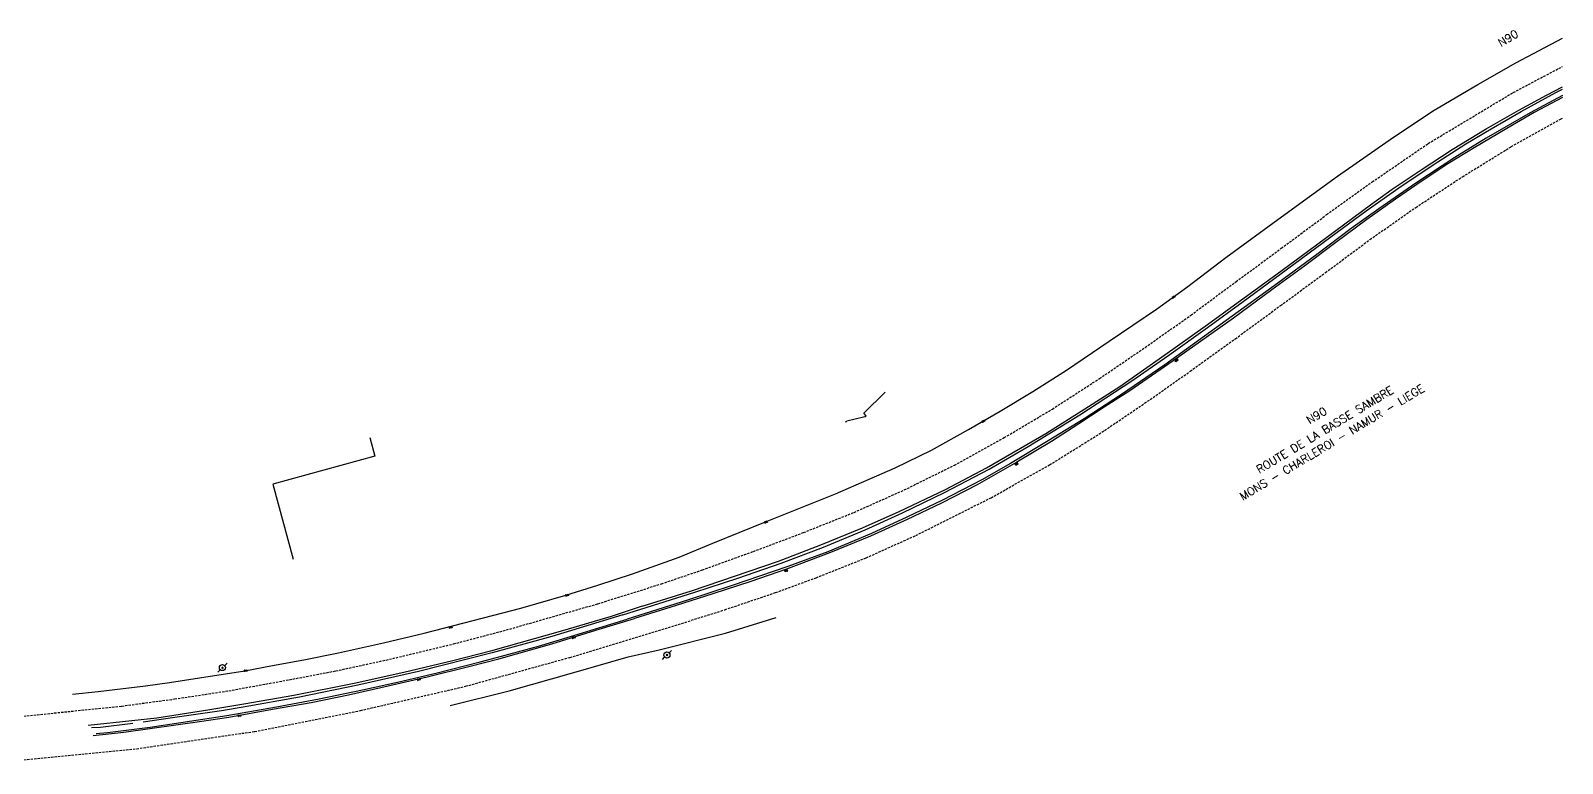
# Model space of a CAD drawing. Header units: millimetres. Extents: x 157000 to 158000, y 123011 to 123785.
# Drawn here: x 157664.9 to 158000, y 123271.1 to 123431.5 of the extents above; entities that cross this region are included whole.
import ezdxf
from ezdxf.enums import TextEntityAlignment as Align

# ---------------------------------------------------------------- set-up
doc = ezdxf.new("R2010")
doc.units = ezdxf.units.MM
doc.linetypes.add('DASHED', pattern=[0.75, 0.5, -0.25])
doc.layers.get('0').update_dxf_attribs({"linetype": 'CONTINUOUS'})
for name, color, linetype in [('W0001', 6, 'DASHED'), ('W0008', 7, 'CONTINUOUS'), ('W0010', 4, 'CONTINUOUS'), ('W0101', 7, 'CONTINUOUS'), ('W0104', 1, 'CONTINUOUS'), ('W0401', 7, 'CONTINUOUS'), ('W0473', 7, 'CONTINUOUS'), ('W0989', 7, 'CONTINUOUS'), ('W0990', 7, 'CONTINUOUS')]:
    doc.layers.add(name, color=color, linetype=linetype)
doc.styles.get("Standard").update_dxf_attribs({"font": 'romans.shx', "width": 0.85})

# ---------------------------------------------------------------- blocks, each defined once
blk = doc.blocks.new('T401')
for p, q in [((-0.3, 0.3), (0, 0.3)), ((-0.3, -0.25), (-0.3, 0.3)), ((-0.3, 0.15), (0, 0.15)), ((-0.3, 0), (0, 0)), ((0, 0.3), (0, -0.25)), ((-0.3, -0.15), (0, -0.15)), ((-0.3, -0.25), (-0.3, -0.3)), ((-0.3, -0.3), (0, -0.3)), ((0, -0.3), (0, -0.25))]:
    blk.add_line(p, q)
blk = doc.blocks.new('T473')
for p, q in [((-0.166667, 0.166667), (0.166667, -0.166667)), ((-0.166667, -0.166667), (0.166667, 0.166667)), ((0.500001, 0.500001), (1.000002, 1.000002)), ((-1.000002, -1.000002), (-0.500001, -0.500001))]:
    blk.add_line(p, q)
blk.add_ellipse((0, 0), major_axis=(0.471405, 0.471405), ratio=1, start_param=5.4977871438, end_param=11.780972451)

msp = doc.modelspace()

# ---------------------------------------------------------------- linework, layer by layer
at = {"layer": 'W0001'}
for points in [[(157661.16, 123281.22), (157684.9, 123283.66), (157696.45, 123285.21), (157708.3, 123287.01), (157720.09, 123289.15), (157731.71, 123291.35), (157743.43, 123293.89), (157757.44, 123297.26), (157769.03, 123300.31), (157789.05, 123306.05), (157802.94, 123310.41), (157811.88, 123313.45), (157823.04, 123317.49), (157834.03, 123321.63), (157845.07, 123326.04), (157856.06, 123330.96), (157867.03, 123336.38), (157877.93, 123342.39), (157888.44, 123348.65), (157898.76, 123355.34), (157908.73, 123362.13), (157918.76, 123369.21), (157928.62, 123376.54), (157938.52, 123383.82), (157948.44, 123391.19), (157958.4, 123398.35), (157970.67, 123406.77), (157989.27, 123417.93), (158000, 123423.59)], [(157655.25, 123271.12), (157688.14, 123274.33), (157713.95, 123278.1), (157737.12, 123282.69), (157760.08, 123287.99), (157782.91, 123294.31), (157803.03, 123300.38), (157816.79, 123304.74), (157827.91, 123308.49), (157836.77, 123311.74), (157847.7, 123316.09), (157858.55, 123320.98), (157875.03, 123329.24), (157887.84, 123336.44), (157898.63, 123343.15), (157908.63, 123349.91), (157918.58, 123356.91), (157928.47, 123364.04), (157938.35, 123371.3), (157948.17, 123378.51), (157957.92, 123385.75), (157967.96, 123392.79), (157978.16, 123399.5), (157988.83, 123406.07), (157999.57, 123412.09), (158000, 123412.32)]]:
    msp.add_lwpolyline(points, dxfattribs=at)
at = {"layer": 'W0008'}
for points in [[(157796.6, 123312.62), (157806.84, 123316.24), (157814.16, 123319.3), (157825.72, 123323.98), (157841.02, 123330.13), (157854.03, 123335.76), (157861.98, 123339.65), (157870.06, 123344.15), (157877, 123348.16), (157884.2, 123352.48), (157891.54, 123357.19), (157900.84, 123363.52), (157911.21, 123370.54), (157918.08, 123375.46), (157926.39, 123381.85), (157938.53, 123390.7), (157950.82, 123399.6), (157963.07, 123408.18), (157971.98, 123414.04), (157981.5, 123419.66), (157989.85, 123424.43), (158000, 123429.83)], [(157798.7, 123305.54), (157809.52, 123308.88), (157828.54, 123315.36), (157837.82, 123318.93), (157846.92, 123322.66), (157854.92, 123326.2), (157865.05, 123331.08), (157874.05, 123335.77), (157887.02, 123343.32), (157895.51, 123348.71), (157903.2, 123353.59), (157913.07, 123360.53), (157921.86, 123366.79), (157937.31, 123378.02), (157944.54, 123383.33), (157958.03, 123393.35), (157962.77, 123396.79), (157969.09, 123401.03), (157975.89, 123405.44), (157983.32, 123409.96), (157990.49, 123414.06), (157996.5, 123417.36), (158000, 123419.14)], [(158000, 123416.82), (157993.84, 123413.51), (157987.83, 123410.06), (157980.71, 123405.84), (157974.95, 123402.28), (157969.3, 123398.57), (157963.52, 123394.55), (157957.23, 123390.11), (157950.44, 123385.1), (157943.64, 123380.02), (157936.46, 123374.71), (157928.07, 123368.57), (157914.87, 123359.19), (157905.38, 123352.67), (157899.76, 123349.07), (157894.23, 123345.39), (157888.24, 123341.57), (157880.64, 123337), (157872, 123332.05), (157864.2, 123328.02), (157856.7, 123324.48), (157848.68, 123320.86), (157839.94, 123317.23), (157830.28, 123313.62), (157822.5, 123310.88), (157814.15, 123308.25), (157806.18, 123305.64), (157797.06, 123302.8)], [(157674.08, 123286.27), (157679.73, 123286.85), (157690.07, 123288.12), (157695.33, 123288.82), (157701.86, 123289.82), (157711.8, 123291.38), (157717.83, 123292.53), (157724.7, 123293.77), (157732.28, 123295.32), (157742.14, 123297.51), (157751.04, 123299.58), (157766.01, 123303.44), (157772.19, 123305.08), (157782, 123307.91), (157789.04, 123310.1), (157796.6, 123312.62)], [(157798.7, 123305.54), (157791.95, 123303.28), (157781.27, 123300.09), (157765.52, 123295.68), (157757.33, 123293.54), (157746.58, 123291.01), (157735.74, 123288.63), (157722.5, 123285.95), (157711.56, 123284.06), (157704.14, 123282.81), (157692.56, 123281.03), (157687.11, 123280.41), (157677.51, 123279.4)], [(157678.61, 123277.2), (157685.35, 123277.93), (157702.42, 123280.34), (157708.28, 123281.25), (157717.84, 123282.96), (157726.33, 123284.47), (157734.48, 123286.09), (157743.12, 123288.05), (157751.7, 123290.02), (157761.08, 123292.36), (157767.38, 123293.99), (157778.98, 123297.24), (157788.61, 123300.25), (157797.06, 123302.8)], [(157756.7, 123283.75), (157769.61, 123286.97), (157783.75, 123290.97), (157795.67, 123294.4), (157802.42, 123295.99), (157816.94, 123299.64), (157828.06, 123303.02)]]:
    msp.add_lwpolyline(points, dxfattribs=at)
at = {"layer": 'W0010'}
for points in [[(157794.45, 123303.63), (157810.2, 123308.56), (157819.62, 123311.61), (157829.09, 123314.96), (157838.35, 123318.46), (157847.52, 123322.25), (157855.67, 123325.94), (157864.84, 123330.36), (157874.62, 123335.49), (157883.13, 123340.46), (157894.44, 123347.38), (157905.86, 123354.85), (157913.93, 123360.42), (157922.36, 123366.48), (157930.16, 123372.2), (157938.21, 123378.07), (157949.32, 123386.32), (157957.09, 123392.02), (157964.23, 123397.09), (157971.71, 123402.06), (157978.92, 123406.67), (157984.44, 123409.99), (157991.01, 123413.78), (157998.57, 123417.89), (158000, 123418.63)], [(158000, 123417.25), (157992.95, 123413.46), (157983.31, 123407.96), (157976.46, 123403.72), (157967.93, 123398.07), (157959.82, 123392.47), (157953.8, 123388.14), (157946.31, 123382.5), (157937.74, 123376.17), (157913.01, 123358.32), (157903.53, 123351.84), (157895.38, 123346.52), (157887.54, 123341.68), (157879.27, 123336.75), (157872.98, 123333.17), (157864.43, 123328.71), (157856.61, 123324.97), (157848.85, 123321.45), (157839.32, 123317.38), (157830.58, 123314.2), (157818.43, 123310.02), (157808.6, 123306.84), (157795.46, 123302.67)], [(157679.26, 123277.66), (157681.79, 123277.84), (157691.08, 123279.05), (157707.84, 123281.61), (157718.74, 123283.52), (157728.06, 123285.25), (157737.57, 123287.21), (157745.17, 123288.91), (157753.58, 123290.85), (157763.31, 123293.31), (157766.87, 123294.29), (157776.04, 123296.8), (157783.02, 123298.85), (157795.46, 123302.67)], [(157794.45, 123303.63), (157778.95, 123298.91), (157765.91, 123295.27), (157749.82, 123291.24), (157736.49, 123288.24), (157723.77, 123285.63), (157711.44, 123283.44), (157706.67, 123282.65), (157696.49, 123281.12), (157689.57, 123280.17)], [(157687.33, 123279.83), (157680.24, 123278.96), (157678.26, 123278.93)]]:
    msp.add_lwpolyline(points, dxfattribs=at)
at = {"layer": 'W0101'}
for points in [[(157843.12, 123345.89), (157843.41, 123345.92), (157843.48, 123346.07), (157847.16, 123346.95), (157847.5, 123346.99), (157847.71, 123347.19), (157847.22, 123347.73), (157851.85, 123352.38)], [(157739.16, 123342.4), (157740.24, 123338.36), (157717.9, 123332.24), (157722.37, 123315.78)]]:
    msp.add_lwpolyline(points, dxfattribs=at)
at = {"layer": 'W0104'}
msp.add_lwpolyline([(157847.71, 123347.19), (157847.71, 123347.19)], dxfattribs=at)

# ---------------------------------------------------------------- block references
at = {"layer": 'W0401'}
for p, rotation in [((157915.03, 123373.03), 305.6574747557207), ((157915.54, 123359.39), 125.3936571051672), ((157873.39, 123345.84), 299.9995133869168), ((157880.54, 123336.73), 119.8033658355652), ((157825.84, 123323.79), 291.8878099738805), ((157830.16, 123313.39), 109.461257318872), ((157782.31, 123307.79), 287.3048896445853), ((157756.83, 123300.73), 284.4470360430144), ((157783.77, 123298.5), 287.3492927043795), ((157712, 123291.24), 280.7476211734279), ((157749.86, 123289.34), 282.9507533317289), ((157710.64, 123281.4), 280.1296256573252)]:
    msp.add_blockref('T401', p, dxfattribs=dict(at, rotation=rotation))
at = {"layer": 'W0473', "rotation": 359.9999899820874}
for p in [(157804.13, 123294.83), (157706.9, 123292.07)]:
    msp.add_blockref('T473', p, dxfattribs=at)

# ---------------------------------------------------------------- texts
at = {"layer": 'W0989'}
for s, p in [('MONS - CHARLEROI - NAMUR - LIEGE', (157949.6, 123341.37)), ('ROUTE DE LA BASSE SAMBRE', (157948.06, 123344.14))]:
    msp.add_text(s, height=1.75, rotation=31.1025, dxfattribs=at).set_placement(p, align=Align.MIDDLE_CENTER)
at = {"layer": 'W0990'}
for rotation, p in [(31.2183, (157988.13, 123429.81)), (31.1025, (157946.23, 123347.25))]:
    msp.add_text('N90', height=1.75, rotation=rotation, dxfattribs=at).set_placement(p, align=Align.MIDDLE_CENTER)

doc.saveas('drawing.dxf')
